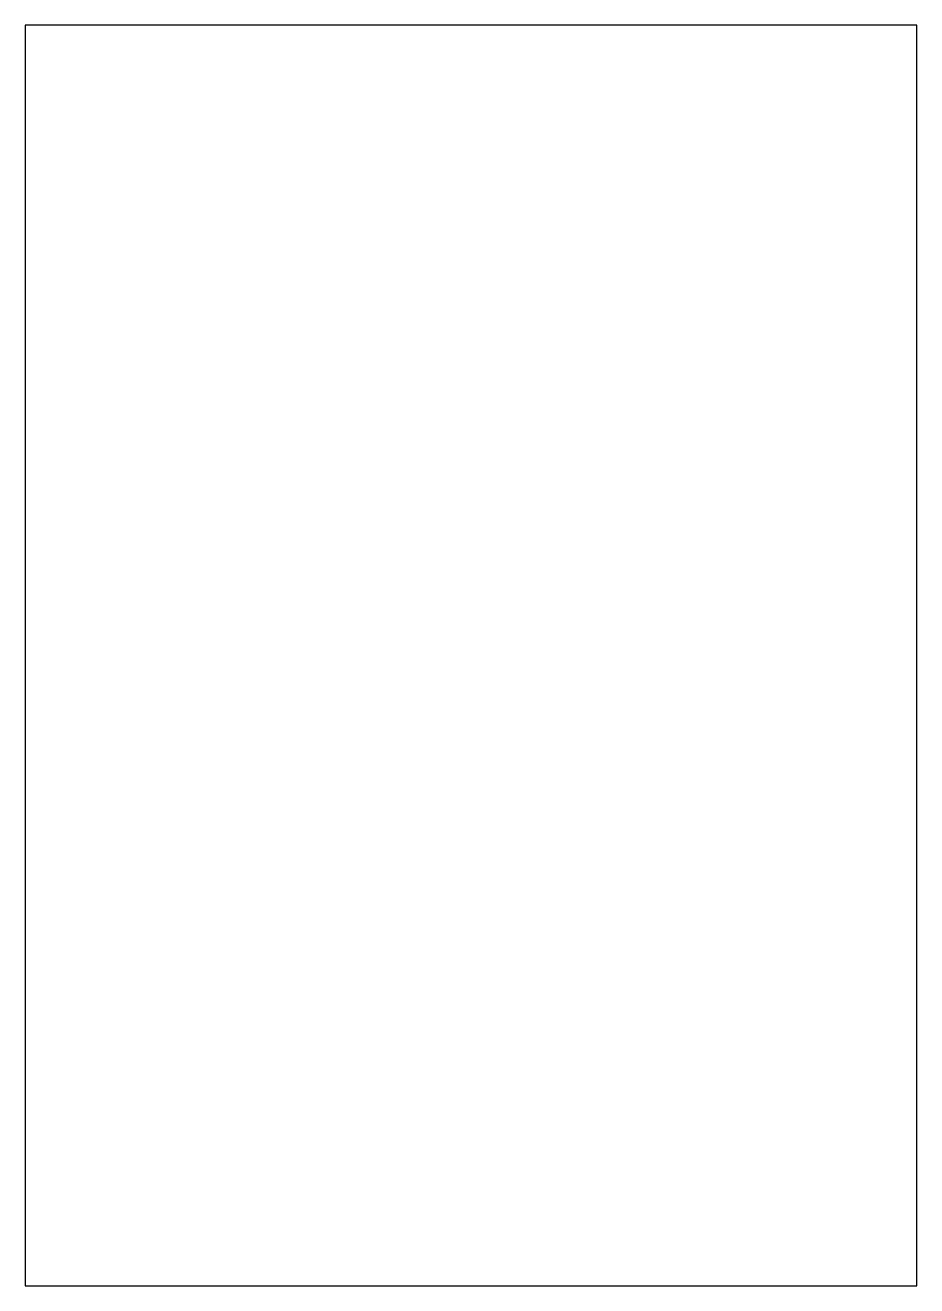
# Model space of a CAD drawing. Header units: millimetres. Extents: x 0 to 210, y 0 to 297.
import ezdxf

# ---------------------------------------------------------------- set-up
doc = ezdxf.new("R2010")
doc.units = ezdxf.units.MM

msp = doc.modelspace()

# ---------------------------------------------------------------- linework, layer by layer
at = {"color": 0}
for p, q in [((210, 297), (0, 297)), ((0, 297), (0, 0)), ((210, 0), (210, 297)), ((0, 0), (210, 0))]:
    msp.add_line(p, q, dxfattribs=at)

doc.saveas('drawing.dxf')
